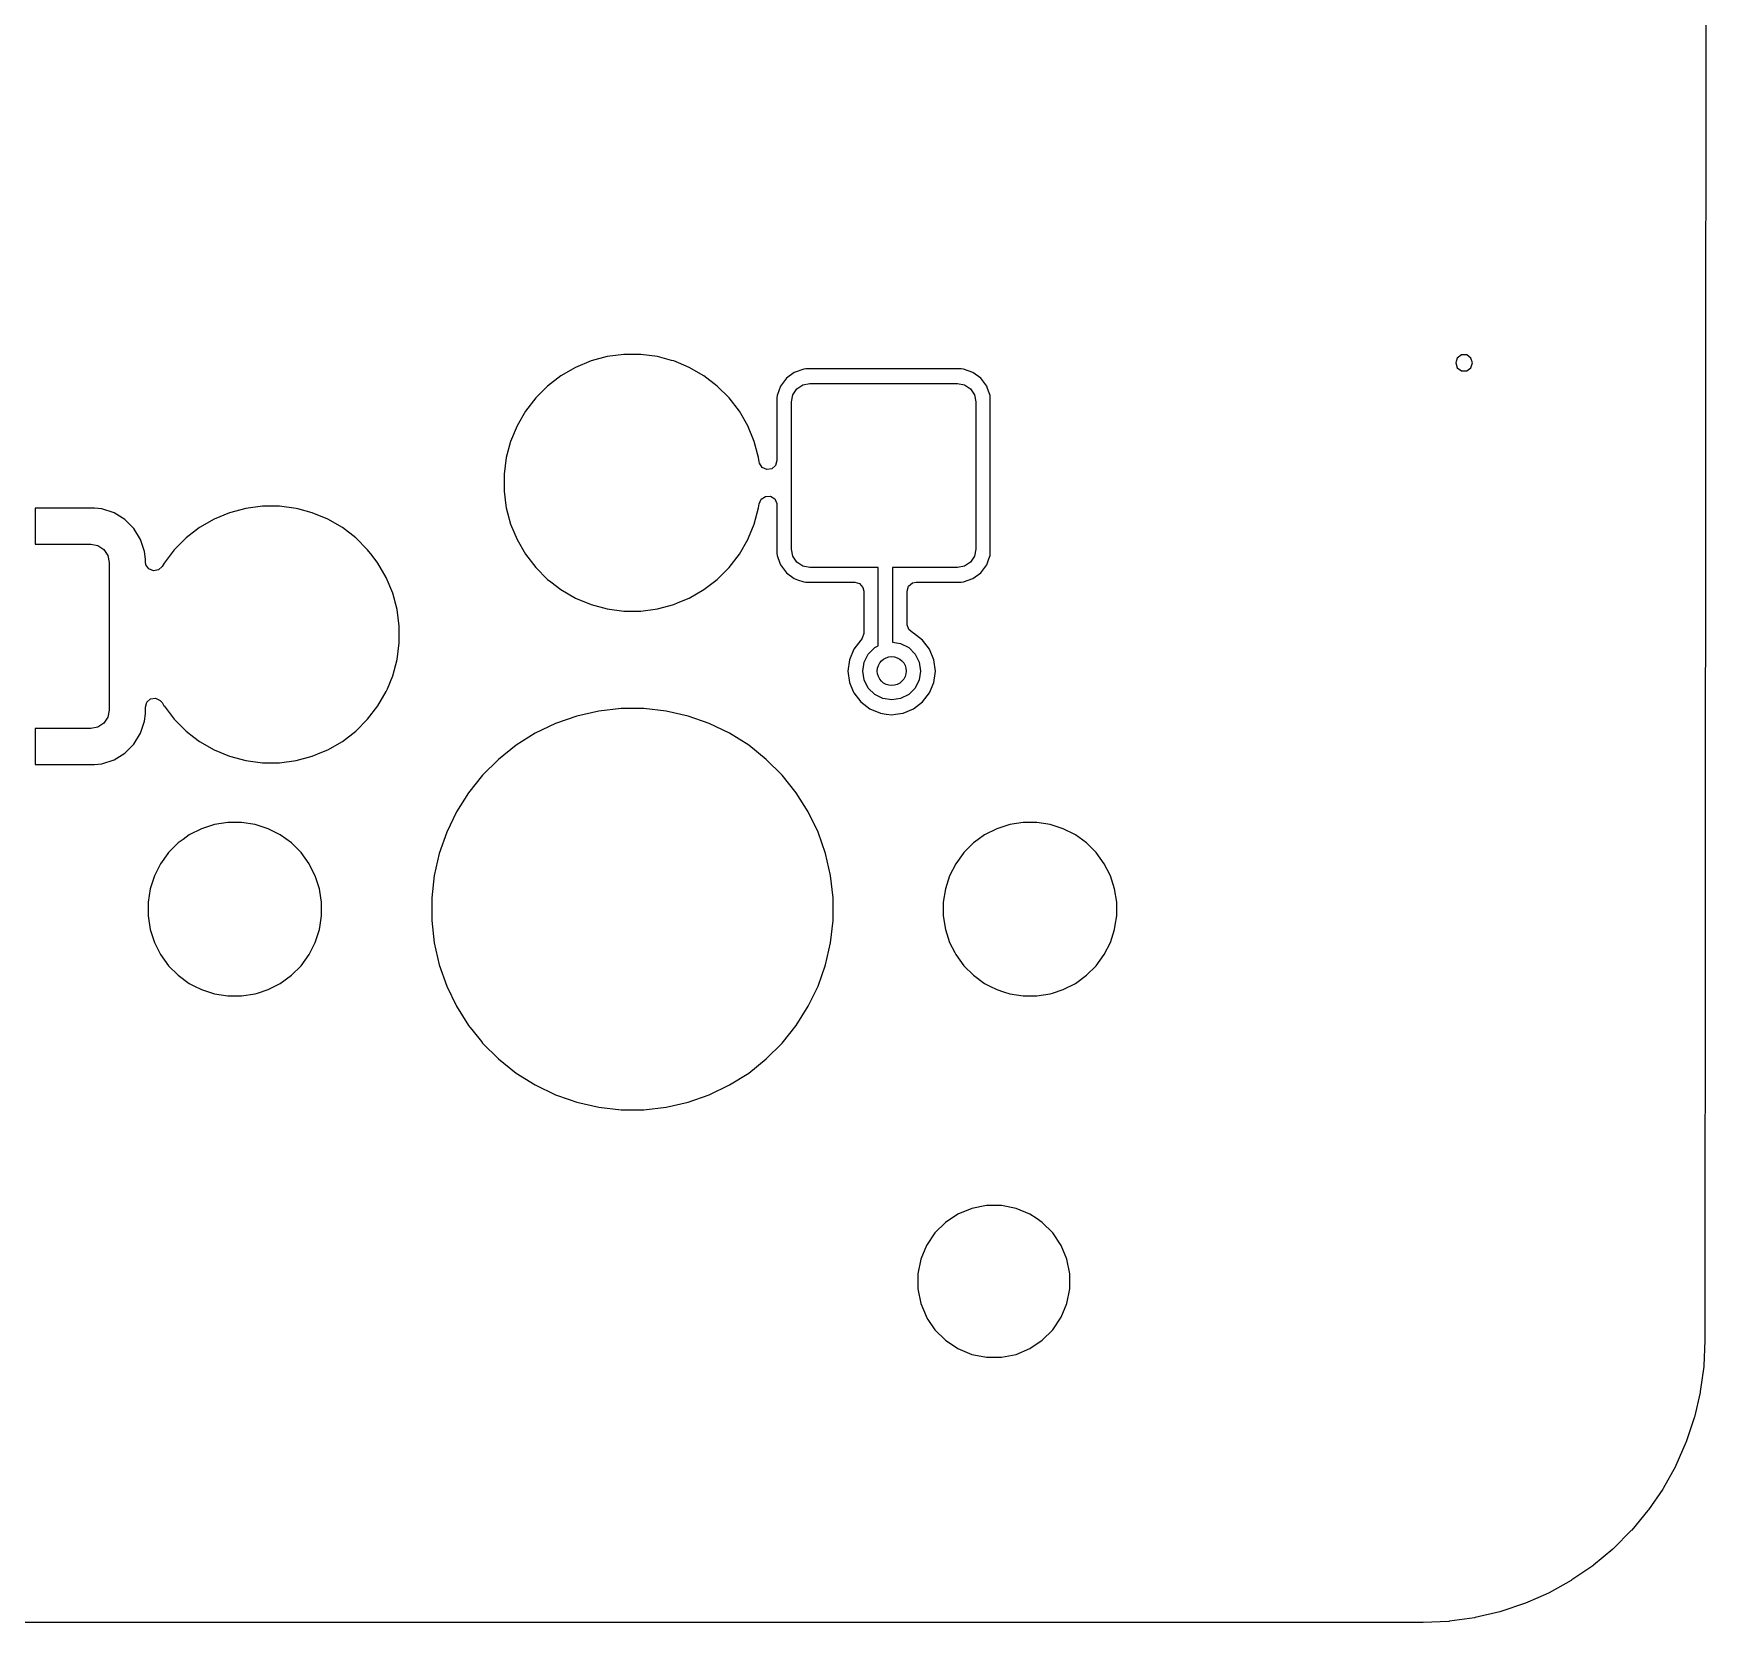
# Model space of a CAD drawing. Extents: x 51 to 261, y -150 to -32.
# Drawn here: x 237.43 to 260.59, y -150.33 to -128.34 of the extents above; entities that cross this region are included whole.
import ezdxf

# ---------------------------------------------------------------- set-up
doc = ezdxf.new("R2010")
doc.units = 0
doc.layers.add('BLACK', color=7, linetype='CONTINUOUS')

msp = doc.modelspace()

# ---------------------------------------------------------------- linework, layer by layer
at = {"layer": 'BLACK', "linetype": 'CONTINUOUS'}
for p, q in [((260.586387, -87.442624), (260.551094, -146.375319)), ((245.14244, -132.86977), (244.927427, -132.95883)), ((245.367265, -132.809528), (245.14244, -132.86977)), ((245.598005, -132.779151), (245.367265, -132.809528)), ((245.59801, -132.77915), (245.598005, -132.779151)), ((245.598016, -132.77915), (245.59801, -132.77915)), ((245.83076, -132.77915), (245.598016, -132.77915)), ((245.830765, -132.77915), (245.83076, -132.77915)), ((245.83077, -132.779151), (245.830765, -132.77915)), ((246.06151, -132.809528), (245.83077, -132.779151)), ((246.061513, -132.809528), (246.06151, -132.809528)), ((246.061514, -132.809529), (246.061513, -132.809528)), ((246.254217, -132.861164), (246.061514, -132.809529)), ((246.286335, -132.86977), (246.254217, -132.861164)), ((246.352519, -132.897184), (246.286335, -132.86977)), ((246.501348, -132.95883), (246.352519, -132.897184)), ((257.125047, -132.828892), (257.102858, -132.897184)), ((257.102858, -132.897184), (257.102858, -132.897185)), ((257.102858, -132.897185), (257.125047, -132.965477)), ((257.183141, -132.786685), (257.125047, -132.828892)), ((257.254949, -132.786685), (257.183141, -132.786685)), ((257.313042, -132.828892), (257.254949, -132.786685)), ((257.335232, -132.897185), (257.313042, -132.828892)), ((257.313042, -132.965478), (257.335232, -132.897185)), ((244.725847, -133.075214), (244.541208, -133.216892)), ((244.725863, -133.075203), (244.725847, -133.075214)), ((244.927411, -132.958838), (244.725863, -133.075203)), ((244.927427, -132.95883), (244.927411, -132.958838)), ((246.501364, -132.958838), (246.501348, -132.95883)), ((246.702912, -133.075203), (246.501364, -132.958838)), ((246.702915, -133.075205), (246.702912, -133.075203)), ((246.70292, -133.075208), (246.702915, -133.075205)), ((246.702926, -133.075212), (246.70292, -133.075208)), ((246.702928, -133.075214), (246.702926, -133.075212)), ((246.887567, -133.216892), (246.702928, -133.075214)), ((247.843663, -133.108925), (247.762124, -133.219406)), ((247.954144, -133.027386), (247.843663, -133.108925)), ((248.083746, -132.982035), (247.954144, -133.027386)), ((248.083748, -132.982035), (248.083746, -132.982035)), ((248.11452, -132.97915), (248.083748, -132.982035)), ((248.114524, -132.97915), (248.11452, -132.97915)), ((250.264252, -132.97915), (248.114524, -132.97915)), ((250.264256, -132.97915), (250.264252, -132.97915)), ((250.295028, -132.982035), (250.264256, -132.97915)), ((250.424631, -133.027386), (250.295028, -132.982035)), ((250.424633, -133.027387), (250.424631, -133.027386)), ((250.535113, -133.108925), (250.424633, -133.027387)), ((250.616651, -133.219405), (250.535113, -133.108925)), ((257.125047, -132.965477), (257.125048, -132.965478)), ((257.125048, -132.965478), (257.183141, -133.007685)), ((257.183141, -133.007685), (257.254948, -133.007685)), ((257.254948, -133.007685), (257.254949, -133.007685)), ((257.254949, -133.007685), (257.313042, -132.965478)), ((244.37663, -133.38147), (244.234952, -133.566109)), ((244.376636, -133.381463), (244.37663, -133.38147)), ((244.541201, -133.216898), (244.376636, -133.381463)), ((244.541208, -133.216892), (244.541201, -133.216898)), ((246.887574, -133.216898), (246.887567, -133.216892)), ((247.052139, -133.381463), (246.887574, -133.216898)), ((247.052144, -133.381469), (247.052139, -133.381463)), ((247.19383, -133.566118), (247.052144, -133.381469)), ((247.716773, -133.34901), (247.713888, -133.379782)), ((247.713888, -133.379782), (247.713888, -134.247852)), ((247.762124, -133.219406), (247.716773, -133.349008)), ((247.716773, -133.349008), (247.716773, -133.34901)), ((247.914388, -133.43465), (247.933799, -133.337066)), ((247.933799, -133.337066), (247.989076, -133.254338)), ((247.989076, -133.254338), (248.071804, -133.199061)), ((248.071804, -133.199061), (248.169388, -133.17965)), ((248.169388, -133.17965), (250.209388, -133.17965)), ((250.209388, -133.17965), (250.306972, -133.199061)), ((250.306972, -133.199061), (250.3897, -133.254338)), ((250.3897, -133.254338), (250.444977, -133.337066)), ((250.444977, -133.337066), (250.464388, -133.43465)), ((250.627988, -133.251806), (250.616651, -133.219405)), ((250.662002, -133.349008), (250.627988, -133.251806)), ((250.662002, -133.34901), (250.662002, -133.349008)), ((250.664888, -133.379782), (250.662002, -133.34901)), ((250.664888, -135.529517), (250.664888, -133.379782)), ((244.234941, -133.566125), (244.118576, -133.767673)), ((244.234952, -133.566109), (244.234941, -133.566125)), ((247.193834, -133.566125), (247.19383, -133.566118)), ((247.310199, -133.767673), (247.193834, -133.566125)), ((247.914388, -135.47465), (247.914388, -133.43465)), ((250.464388, -133.43465), (250.464388, -135.47465)), ((244.118568, -133.767689), (244.029508, -133.982702)), ((244.118576, -133.767673), (244.118568, -133.767689)), ((247.310207, -133.767689), (247.310199, -133.767673)), ((247.399267, -133.982702), (247.310207, -133.767689)), ((244.029508, -133.982702), (243.969266, -134.207527)), ((247.39927, -133.98271), (247.399267, -133.982702)), ((247.459509, -134.207524), (247.39927, -133.98271)), ((243.969266, -134.207527), (243.938889, -134.438267)), ((247.459509, -134.207527), (247.459509, -134.207524)), ((247.466949, -134.264037), (247.459509, -134.207527)), ((247.470911, -134.282787), (247.466949, -134.264037)), ((247.508685, -134.341565), (247.470911, -134.282787)), ((247.713888, -134.247852), (247.694203, -134.314891)), ((243.938889, -134.438267), (243.938888, -134.438284)), ((243.938888, -134.438284), (243.938888, -134.671015)), ((247.572241, -134.37059), (247.508685, -134.341565)), ((247.641399, -134.360646), (247.572241, -134.37059)), ((247.694203, -134.314891), (247.641399, -134.360646)), ((243.938888, -134.671015), (243.938889, -134.671032)), ((243.938889, -134.671032), (243.964925, -134.868801)), ((247.495215, -134.781365), (247.55354, -134.742894)), ((247.55354, -134.742894), (247.623404, -134.742063)), ((247.623404, -134.742063), (247.682628, -134.779135)), ((238.2724, -134.905165), (237.452082, -134.905165)), ((237.452082, -134.905165), (237.452082, -135.405165)), ((238.375797, -134.915729), (238.2724, -134.905165)), ((238.543328, -134.971243), (238.375797, -134.915729)), ((238.543333, -134.971245), (238.543328, -134.971243)), ((238.693549, -135.0639), (238.543333, -134.971245)), ((240.14244, -134.96977), (239.927427, -135.05883)), ((240.367265, -134.909528), (240.14244, -134.96977)), ((240.598005, -134.879151), (240.367265, -134.909528)), ((240.59801, -134.87915), (240.598005, -134.879151)), ((240.598016, -134.87915), (240.59801, -134.87915)), ((240.83076, -134.87915), (240.598016, -134.87915)), ((240.830765, -134.87915), (240.83076, -134.87915)), ((240.83077, -134.879151), (240.830765, -134.87915)), ((241.06151, -134.909528), (240.83077, -134.879151)), ((241.061513, -134.909528), (241.06151, -134.909528)), ((241.061514, -134.909529), (241.061513, -134.909528)), ((241.084652, -134.915729), (241.061514, -134.909529)), ((241.286335, -134.96977), (241.084652, -134.915729)), ((241.501348, -135.05883), (241.286335, -134.96977)), ((243.964925, -134.868801), (243.969267, -134.901776)), ((243.969267, -134.901776), (243.987485, -134.969768)), ((243.987485, -134.969768), (244.029508, -135.126597)), ((247.39927, -135.12659), (247.459509, -134.901776)), ((247.459509, -134.901776), (247.466949, -134.845261)), ((247.466949, -134.845261), (247.495215, -134.781365)), ((247.682628, -134.779135), (247.712407, -134.84234)), ((247.712407, -134.84234), (247.713888, -134.861447)), ((247.713888, -134.861447), (247.713888, -135.529517)), ((238.818346, -135.188697), (238.693549, -135.0639)), ((238.911001, -135.338913), (238.818346, -135.188697)), ((239.725847, -135.175214), (239.541208, -135.316892)), ((239.725863, -135.175203), (239.725847, -135.175214)), ((239.927411, -135.058838), (239.725863, -135.175203)), ((239.927427, -135.05883), (239.927411, -135.058838)), ((241.501364, -135.058838), (241.501348, -135.05883)), ((241.702912, -135.175203), (241.501364, -135.058838)), ((241.702915, -135.175205), (241.702912, -135.175203)), ((241.70292, -135.175208), (241.702915, -135.175205)), ((241.702926, -135.175212), (241.70292, -135.175208)), ((241.702928, -135.175214), (241.702926, -135.175212)), ((241.887567, -135.316892), (241.702928, -135.175214)), ((244.029508, -135.126597), (244.118568, -135.34161)), ((247.320445, -135.316894), (247.399267, -135.126597)), ((247.399266, -135.126597), (247.39927, -135.12659)), ((247.399267, -135.126597), (247.399266, -135.126597)), ((237.452082, -135.405165), (238.222082, -135.405165)), ((238.222082, -135.405165), (238.319666, -135.424576)), ((238.319666, -135.424576), (238.402394, -135.479853)), ((238.911003, -135.338918), (238.911001, -135.338913)), ((238.966517, -135.506449), (238.911003, -135.338918)), ((239.541201, -135.316898), (239.376636, -135.481463)), ((239.541208, -135.316892), (239.541201, -135.316898)), ((241.887574, -135.316898), (241.887567, -135.316892)), ((242.052139, -135.481463), (241.887574, -135.316898)), ((244.118568, -135.34161), (244.118576, -135.341626)), ((244.118576, -135.341626), (244.234941, -135.543174)), ((247.19383, -135.543182), (247.310203, -135.341619)), ((247.310203, -135.341619), (247.320445, -135.316894)), ((238.402394, -135.479853), (238.457671, -135.562581)), ((238.457671, -135.562581), (238.477082, -135.660165)), ((238.477082, -135.660165), (238.477082, -137.700165)), ((238.97708, -135.609846), (238.966517, -135.506449)), ((238.977081, -135.609861), (238.97708, -135.609846)), ((238.977081, -135.649978), (238.977081, -135.609861)), ((238.9839, -135.690533), (238.977081, -135.649978)), ((239.024428, -135.747448), (238.9839, -135.690533)), ((239.234938, -135.66613), (239.208467, -135.711979)), ((239.234952, -135.666109), (239.234938, -135.66613)), ((239.37663, -135.48147), (239.234952, -135.666109)), ((239.376636, -135.481463), (239.37663, -135.48147)), ((242.052145, -135.48147), (242.052139, -135.481463)), ((242.112625, -135.560289), (242.052145, -135.48147)), ((242.19383, -135.666118), (242.112625, -135.560289)), ((242.193834, -135.666125), (242.19383, -135.666118)), ((242.310199, -135.867673), (242.193834, -135.666125)), ((244.234941, -135.543174), (244.234952, -135.54319)), ((244.234952, -135.54319), (244.37663, -135.727829)), ((247.052144, -135.727831), (247.19383, -135.543182)), ((247.713888, -135.529517), (247.716773, -135.560289)), ((247.716773, -135.560289), (247.716773, -135.560291)), ((247.716773, -135.560291), (247.753809, -135.66613)), ((247.753809, -135.66613), (247.762125, -135.689895)), ((247.762125, -135.689895), (247.843663, -135.800375)), ((247.933799, -135.572234), (247.914388, -135.47465)), ((247.989076, -135.654962), (247.933799, -135.572234)), ((248.071804, -135.710239), (247.989076, -135.654962)), ((250.3897, -135.654962), (250.306972, -135.710239)), ((250.444977, -135.572234), (250.3897, -135.654962)), ((250.464388, -135.47465), (250.444977, -135.572234)), ((250.535113, -135.800375), (250.616651, -135.689895)), ((250.616651, -135.689895), (250.646095, -135.605748)), ((250.646095, -135.605748), (250.662002, -135.560291)), ((250.662002, -135.560289), (250.664888, -135.529517)), ((250.662002, -135.560291), (250.662002, -135.560289)), ((239.089293, -135.773416), (239.024428, -135.747448)), ((239.1579, -135.760194), (239.089293, -135.773416)), ((239.208467, -135.711979), (239.1579, -135.760194)), ((242.310207, -135.867689), (242.310199, -135.867673)), ((242.39836, -136.080512), (242.310207, -135.867689)), ((244.37663, -135.727829), (244.376636, -135.727836)), ((244.376636, -135.727836), (244.541201, -135.892401)), ((244.541201, -135.892401), (244.541208, -135.892407)), ((244.541208, -135.892407), (244.586635, -135.927264)), ((244.586635, -135.927264), (244.725856, -136.034092)), ((246.70292, -136.034092), (246.887569, -135.892406)), ((246.887569, -135.892406), (247.052144, -135.727831)), ((247.843663, -135.800375), (247.954143, -135.881913)), ((247.954143, -135.881913), (247.997345, -135.89703)), ((247.997345, -135.89703), (248.083747, -135.927264)), ((248.169388, -135.72965), (248.071804, -135.710239)), ((248.083747, -135.927264), (248.11452, -135.93015)), ((248.11452, -135.93015), (248.114524, -135.93015)), ((248.114524, -135.93015), (248.789888, -135.93015)), ((249.114388, -135.72965), (248.169388, -135.72965)), ((248.789888, -135.93015), (248.856927, -135.949835)), ((249.114388, -136.811679), (249.114388, -135.72965)), ((250.209388, -135.72965), (249.314388, -135.72965)), ((249.314388, -135.72965), (249.314388, -136.76212)), ((249.587377, -135.941356), (249.638888, -135.93015)), ((249.638888, -135.93015), (250.264256, -135.93015)), ((250.306972, -135.710239), (250.209388, -135.72965)), ((250.264256, -135.93015), (250.295027, -135.927264)), ((250.295027, -135.927264), (250.295029, -135.927264)), ((250.295029, -135.927264), (250.35983, -135.904588)), ((250.35983, -135.904588), (250.424633, -135.881913)), ((250.424633, -135.881913), (250.535113, -135.800375)), ((242.39927, -136.08271), (242.39836, -136.080512)), ((242.459509, -136.307524), (242.39927, -136.08271)), ((244.725856, -136.034092), (244.725863, -136.034096)), ((244.725863, -136.034096), (244.927411, -136.150461)), ((244.927411, -136.150461), (244.927427, -136.150469)), ((244.927427, -136.150469), (245.14244, -136.239529)), ((246.349091, -136.213535), (246.501348, -136.150469)), ((246.501348, -136.150469), (246.501351, -136.150467)), ((246.501351, -136.150467), (246.501357, -136.150465)), ((246.501357, -136.150465), (246.70292, -136.034092)), ((248.856927, -135.949835), (248.902682, -136.002639)), ((248.902682, -136.002639), (248.913888, -136.05415)), ((248.913888, -136.05415), (248.913888, -136.639186)), ((249.514888, -136.05415), (249.534573, -135.987111)), ((249.514888, -136.515763), (249.514888, -136.05415)), ((249.534573, -135.987111), (249.587377, -135.941356)), ((242.489888, -136.538278), (242.459509, -136.307524)), ((245.14244, -136.239529), (245.142442, -136.239529)), ((245.142442, -136.239529), (245.142448, -136.239532)), ((245.142448, -136.239532), (245.367262, -136.299771)), ((245.367262, -136.299771), (245.598016, -136.33015)), ((245.598016, -136.33015), (245.598023, -136.33015)), ((245.598023, -136.33015), (245.830753, -136.33015)), ((245.830753, -136.33015), (245.83076, -136.33015)), ((245.83076, -136.33015), (246.061514, -136.299771)), ((246.061514, -136.299771), (246.286328, -136.239532)), ((246.286328, -136.239532), (246.349091, -136.213535)), ((242.489888, -136.771022), (242.489888, -136.538278)), ((249.514967, -136.520184), (249.514888, -136.515763)), ((249.537029, -136.586479), (249.514967, -136.520184)), ((249.591431, -136.630322), (249.537029, -136.586479)), ((242.459509, -137.001776), (242.489888, -136.771022)), ((248.776463, -136.85716), (248.715956, -137.003237)), ((248.872722, -136.731713), (248.776463, -136.85716)), ((248.877569, -136.726867), (248.872722, -136.731713)), ((248.894203, -136.706225), (248.877569, -136.726867)), ((248.913888, -136.639186), (248.894203, -136.706225)), ((248.977393, -136.924886), (249.065886, -136.836393)), ((249.065886, -136.836393), (249.114388, -136.811679)), ((249.314388, -136.76212), (249.424607, -136.779577)), ((249.424607, -136.779577), (249.536114, -136.836393)), ((249.536114, -136.836393), (249.624607, -136.924886)), ((249.603834, -136.63546), (249.591431, -136.630322)), ((249.603841, -136.635464), (249.603834, -136.63546)), ((249.72928, -136.731716), (249.603841, -136.635464)), ((249.72928, -136.731717), (249.72928, -136.731716)), ((249.729282, -136.731718), (249.72928, -136.731717)), ((249.825536, -136.857159), (249.729282, -136.731718)), ((249.886044, -137.003238), (249.825536, -136.857159)), ((242.39927, -137.22659), (242.459509, -137.001776)), ((248.715955, -137.003239), (248.695318, -137.159998)), ((248.715956, -137.003237), (248.715955, -137.003239)), ((248.901, -137.16), (248.920577, -137.036393)), ((248.920577, -137.036393), (248.977393, -136.924886)), ((249.624607, -136.924886), (249.681423, -137.036393)), ((249.681423, -137.036393), (249.701, -137.16)), ((249.886044, -137.003239), (249.886044, -137.003238)), ((249.906682, -137.159998), (249.886044, -137.003239)), ((242.32529, -137.405197), (242.399267, -137.226597)), ((242.399266, -137.226597), (242.39927, -137.22659)), ((242.399267, -137.226597), (242.399266, -137.226597)), ((248.695318, -137.159998), (248.695318, -137.160001)), ((248.695318, -137.160001), (248.715955, -137.31676)), ((248.715955, -137.31676), (248.715956, -137.316762)), ((248.715956, -137.316762), (248.769155, -137.445197)), ((248.920577, -137.283607), (248.901, -137.16)), ((248.977393, -137.395114), (248.920577, -137.283607)), ((249.681423, -137.283607), (249.624607, -137.395114)), ((249.701, -137.16), (249.681423, -137.283607)), ((249.825536, -137.462841), (249.886044, -137.316762)), ((249.886044, -137.316762), (249.902339, -137.19299)), ((249.902339, -137.19299), (249.906682, -137.160001)), ((249.906682, -137.160001), (249.906682, -137.159998)), ((238.996765, -137.592284), (239.049568, -137.546528)), ((239.049568, -137.546528), (239.118727, -137.536584)), ((239.118727, -137.536584), (239.182283, -137.565608)), ((242.19383, -137.643182), (242.310203, -137.441619)), ((242.310203, -137.441619), (242.32529, -137.405197)), ((248.769155, -137.445197), (248.776464, -137.462841)), ((248.776464, -137.462841), (248.872718, -137.588282)), ((249.065886, -137.483607), (248.977393, -137.395114)), ((249.177393, -137.540423), (249.065886, -137.483607)), ((249.301, -137.56), (249.177393, -137.540423)), ((249.424607, -137.540423), (249.301, -137.56)), ((249.536114, -137.483607), (249.424607, -137.540423)), ((249.624607, -137.395114), (249.536114, -137.483607)), ((249.729282, -137.588282), (249.825536, -137.462841)), ((238.477082, -137.700165), (238.457671, -137.797749)), ((238.966517, -137.85388), (238.977081, -137.750483)), ((238.977081, -137.659323), (238.996765, -137.592284)), ((238.977081, -137.750483), (238.977081, -137.659323)), ((239.182283, -137.565608), (239.208467, -137.597321)), ((239.208467, -137.597321), (239.233204, -137.640165)), ((239.233204, -137.640165), (239.234946, -137.643182)), ((239.234946, -137.643182), (239.234951, -137.643188)), ((239.234951, -137.643188), (239.234952, -137.64319)), ((239.234952, -137.64319), (239.37663, -137.827829)), ((242.052144, -137.827831), (242.19383, -137.643182)), ((244.944808, -137.783425), (244.650573, -137.886383)), ((244.94482, -137.783421), (244.944808, -137.783425)), ((245.248738, -137.714054), (244.94482, -137.783421)), ((245.248754, -137.714052), (245.248738, -137.714054)), ((245.558515, -137.67915), (245.248754, -137.714052)), ((245.558519, -137.67915), (245.558515, -137.67915)), ((245.870257, -137.67915), (245.558519, -137.67915)), ((245.870261, -137.67915), (245.870257, -137.67915)), ((246.180021, -137.714052), (245.870261, -137.67915)), ((246.180037, -137.714054), (246.180021, -137.714052)), ((246.483955, -137.783421), (246.180037, -137.714054)), ((246.483967, -137.783425), (246.483955, -137.783421)), ((246.778202, -137.886383), (246.483967, -137.783425)), ((248.872718, -137.588282), (248.998159, -137.684536)), ((248.998159, -137.684536), (249.144238, -137.745044)), ((249.144238, -137.745044), (249.222619, -137.755363)), ((249.222619, -137.755363), (249.300999, -137.765682)), ((249.300999, -137.765682), (249.301, -137.765682)), ((249.301, -137.765682), (249.301001, -137.765682)), ((249.301001, -137.765682), (249.353254, -137.758802)), ((249.353254, -137.758802), (249.457762, -137.745044)), ((249.457762, -137.745044), (249.603841, -137.684536)), ((249.603841, -137.684536), (249.729282, -137.588282)), ((238.222082, -137.955165), (237.452082, -137.955165)), ((237.452082, -137.955165), (237.452082, -138.455164)), ((238.319666, -137.935754), (238.222082, -137.955165)), ((238.402394, -137.880477), (238.319666, -137.935754)), ((238.457671, -137.797749), (238.402394, -137.880477)), ((238.911003, -138.021411), (238.966517, -137.85388)), ((239.37663, -137.827829), (239.376636, -137.827836)), ((239.376636, -137.827836), (239.541201, -137.992401)), ((239.541201, -137.992401), (239.541208, -137.992407)), ((239.541208, -137.992407), (239.647155, -138.073703)), ((241.70292, -138.134092), (241.887569, -137.992406)), ((241.887569, -137.992406), (242.052144, -137.827831)), ((244.650573, -137.886383), (244.369713, -138.021638)), ((247.059062, -138.021638), (246.778202, -137.886383)), ((238.693549, -138.296429), (238.818346, -138.171632)), ((238.818346, -138.171632), (238.911001, -138.021416)), ((238.911001, -138.021416), (238.911003, -138.021411)), ((239.647155, -138.073703), (239.725856, -138.134092)), ((239.725856, -138.134092), (239.725863, -138.134096)), ((239.725863, -138.134096), (239.927411, -138.250461)), ((241.501357, -138.250465), (241.70292, -138.134092)), ((244.105756, -138.187493), (243.862029, -138.381858)), ((244.369713, -138.021638), (244.105756, -138.187493)), ((247.059065, -138.02164), (247.059062, -138.021638)), ((247.323021, -138.187494), (247.059065, -138.02164)), ((247.566747, -138.381859), (247.323021, -138.187494)), ((237.452082, -138.455164), (238.272386, -138.455164)), ((238.272386, -138.455164), (238.2724, -138.455163)), ((238.2724, -138.455163), (238.375797, -138.4446)), ((238.375797, -138.4446), (238.543328, -138.389086)), ((238.543328, -138.389086), (238.543333, -138.389084)), ((238.543333, -138.389084), (238.693549, -138.296429)), ((239.927411, -138.250461), (239.927427, -138.250469)), ((239.927427, -138.250469), (240.14244, -138.339529)), ((240.14244, -138.339529), (240.142442, -138.339529)), ((240.142442, -138.339529), (240.142448, -138.339532)), ((240.142448, -138.339532), (240.367262, -138.399771)), ((240.367262, -138.399771), (240.598016, -138.43015)), ((240.598016, -138.43015), (240.598023, -138.43015)), ((240.598023, -138.43015), (240.830753, -138.43015)), ((240.830753, -138.43015), (240.83076, -138.43015)), ((240.83076, -138.43015), (241.061514, -138.399771)), ((241.061514, -138.399771), (241.286328, -138.339532)), ((241.286328, -138.339532), (241.419396, -138.284414)), ((241.419396, -138.284414), (241.501348, -138.250469)), ((241.501348, -138.250469), (241.501351, -138.250467)), ((241.501351, -138.250467), (241.501357, -138.250465)), ((243.862029, -138.381858), (243.641596, -138.602291)), ((247.787179, -138.602291), (247.566747, -138.381859)), ((243.641596, -138.602291), (243.447231, -138.846018)), ((247.981544, -138.846017), (247.787179, -138.602291)), ((243.447231, -138.846018), (243.281376, -139.109975)), ((248.147398, -139.109973), (247.981544, -138.846017)), ((243.281376, -139.109975), (243.146121, -139.390835)), ((248.282656, -139.390839), (248.147398, -139.109973)), ((239.753551, -139.342104), (239.585188, -139.42789)), ((239.933269, -139.283709), (239.753551, -139.342104)), ((240.119902, -139.25415), (239.933269, -139.283709)), ((240.119907, -139.25415), (240.119902, -139.25415)), ((240.308869, -139.25415), (240.119907, -139.25415)), ((240.308874, -139.25415), (240.308869, -139.25415)), ((240.495506, -139.283709), (240.308874, -139.25415)), ((240.675224, -139.342104), (240.495506, -139.283709)), ((240.843587, -139.42789), (240.675224, -139.342104)), ((243.146121, -139.390835), (243.043163, -139.68507)), ((248.385616, -139.685082), (248.282656, -139.390839)), ((250.753551, -139.342104), (250.585188, -139.42789)), ((250.933269, -139.283709), (250.753551, -139.342104)), ((251.119902, -139.25415), (250.933269, -139.283709)), ((251.119907, -139.25415), (251.119902, -139.25415)), ((251.308869, -139.25415), (251.119907, -139.25415)), ((251.308874, -139.25415), (251.308869, -139.25415)), ((251.495506, -139.283709), (251.308874, -139.25415)), ((251.675224, -139.342104), (251.495506, -139.283709)), ((251.843587, -139.42789), (251.675224, -139.342104)), ((239.432312, -139.538962), (239.2987, -139.672574)), ((239.432313, -139.538962), (239.432312, -139.538962)), ((239.432315, -139.53896), (239.432313, -139.538962)), ((239.497967, -139.49126), (239.432315, -139.53896)), ((239.585188, -139.42789), (239.497967, -139.49126)), ((240.996461, -139.53896), (240.843587, -139.42789)), ((241.130078, -139.672577), (240.996461, -139.53896)), ((250.432312, -139.538962), (250.2987, -139.672574)), ((250.432313, -139.538962), (250.432312, -139.538962)), ((250.432315, -139.53896), (250.432313, -139.538962)), ((250.497967, -139.49126), (250.432315, -139.53896)), ((250.585188, -139.42789), (250.497967, -139.49126)), ((251.996461, -139.53896), (251.843587, -139.42789)), ((252.130078, -139.672577), (251.996461, -139.53896)), ((239.187628, -139.82545), (239.101842, -139.993813)), ((239.289613, -139.685082), (239.187628, -139.82545)), ((239.298698, -139.672577), (239.289613, -139.685082)), ((239.2987, -139.672575), (239.298698, -139.672577)), ((239.2987, -139.672574), (239.2987, -139.672575)), ((241.241148, -139.825451), (241.130078, -139.672577)), ((241.281678, -139.904997), (241.241148, -139.825451)), ((243.043159, -139.685082), (242.973792, -139.989)), ((243.043163, -139.68507), (243.043159, -139.685082)), ((248.454984, -139.989004), (248.385616, -139.685082)), ((250.187628, -139.82545), (250.101842, -139.993813)), ((250.289613, -139.685082), (250.187628, -139.82545)), ((250.298698, -139.672577), (250.289613, -139.685082)), ((250.2987, -139.672575), (250.298698, -139.672577)), ((250.2987, -139.672574), (250.2987, -139.672575)), ((252.241148, -139.825451), (252.130078, -139.672577)), ((252.281678, -139.904997), (252.241148, -139.825451)), ((239.101842, -139.993813), (239.043447, -140.173531)), ((241.326933, -139.993813), (241.281678, -139.904997)), ((241.385328, -140.173531), (241.326933, -139.993813)), ((242.97379, -139.989016), (242.938888, -140.298776)), ((242.973792, -139.989), (242.97379, -139.989016)), ((248.489888, -140.298781), (248.454984, -139.989004)), ((250.101842, -139.993813), (250.043447, -140.173531)), ((252.326933, -139.993813), (252.281678, -139.904997)), ((252.385328, -140.173531), (252.326933, -139.993813)), ((239.043447, -140.173531), (239.013888, -140.360163)), ((241.405165, -140.298776), (241.385328, -140.173531)), ((241.414888, -140.360163), (241.405165, -140.298776)), ((242.938888, -140.298776), (242.938888, -140.610523)), ((248.489888, -140.360163), (248.489888, -140.298781)), ((250.043447, -140.173531), (250.013888, -140.360163)), ((252.414888, -140.360163), (252.385328, -140.173531)), ((239.013888, -140.360163), (239.013888, -140.549136)), ((239.013888, -140.549136), (239.043447, -140.735768)), ((241.394461, -140.678106), (241.414888, -140.549136)), ((241.414888, -140.549136), (241.414888, -140.360163)), ((248.489888, -140.610519), (248.489888, -140.360163)), ((250.013888, -140.360163), (250.013888, -140.549136)), ((250.013888, -140.549136), (250.043447, -140.735768)), ((252.394461, -140.678106), (252.414888, -140.549136)), ((252.414888, -140.549136), (252.414888, -140.360163)), ((239.043447, -140.735768), (239.101842, -140.915486)), ((241.326935, -140.915482), (241.385328, -140.735768)), ((241.385328, -140.735768), (241.394461, -140.678106)), ((242.938888, -140.610523), (242.97379, -140.920283)), ((248.454984, -140.920296), (248.489888, -140.610519)), ((250.043447, -140.735768), (250.101842, -140.915486)), ((252.326935, -140.915482), (252.385328, -140.735768)), ((252.385328, -140.735768), (252.394461, -140.678106)), ((239.101842, -140.915486), (239.172899, -141.054941)), ((241.241148, -141.083849), (241.326935, -140.915482)), ((242.97379, -140.920283), (242.973792, -140.920299)), ((242.973792, -140.920299), (243.043159, -141.224217)), ((248.385616, -141.224218), (248.454984, -140.920296)), ((250.101842, -140.915486), (250.172899, -141.054941)), ((252.241148, -141.083849), (252.326935, -140.915482)), ((239.172899, -141.054941), (239.187628, -141.083849)), ((239.187628, -141.083849), (239.298698, -141.236723)), ((239.298698, -141.236723), (239.432315, -141.37034)), ((240.996461, -141.37034), (241.130078, -141.236723)), ((241.130078, -141.236723), (241.241148, -141.083849)), ((243.043159, -141.224217), (243.043163, -141.224229)), ((243.043163, -141.224229), (243.146121, -141.518464)), ((248.282656, -141.518461), (248.385616, -141.224218)), ((250.172899, -141.054941), (250.187628, -141.083849)), ((250.187628, -141.083849), (250.298698, -141.236723)), ((250.298698, -141.236723), (250.432315, -141.37034)), ((251.996461, -141.37034), (252.130078, -141.236723)), ((252.130078, -141.236723), (252.241148, -141.083849)), ((239.432315, -141.37034), (239.585189, -141.48141)), ((239.585189, -141.48141), (239.657906, -141.518461)), ((240.67522, -141.567197), (240.843587, -141.48141)), ((240.843587, -141.48141), (240.996461, -141.37034)), ((250.432315, -141.37034), (250.585189, -141.48141)), ((250.585189, -141.48141), (250.657906, -141.518461)), ((251.67522, -141.567197), (251.843587, -141.48141)), ((251.843587, -141.48141), (251.996461, -141.37034)), ((239.657906, -141.518461), (239.753551, -141.567195)), ((239.753551, -141.567195), (239.753553, -141.567195)), ((239.753553, -141.567195), (239.753556, -141.567197)), ((239.753556, -141.567197), (239.849885, -141.598496)), ((239.849885, -141.598496), (239.933269, -141.62559)), ((239.933269, -141.62559), (240.119902, -141.65515)), ((240.119902, -141.65515), (240.119907, -141.65515)), ((240.119907, -141.65515), (240.308874, -141.65515)), ((240.308874, -141.65515), (240.495506, -141.62559)), ((240.495506, -141.62559), (240.527658, -141.615143)), ((240.527658, -141.615143), (240.67522, -141.567197)), ((243.146121, -141.518464), (243.281376, -141.799324)), ((248.147398, -141.799327), (248.282656, -141.518461)), ((250.657906, -141.518461), (250.753551, -141.567195)), ((250.753551, -141.567195), (250.753553, -141.567195)), ((250.753553, -141.567195), (250.753556, -141.567197)), ((250.753556, -141.567197), (250.849885, -141.598496)), ((250.849885, -141.598496), (250.933269, -141.62559)), ((250.933269, -141.62559), (251.119902, -141.65515)), ((251.119902, -141.65515), (251.119907, -141.65515)), ((251.119907, -141.65515), (251.308874, -141.65515)), ((251.308874, -141.65515), (251.495506, -141.62559)), ((251.495506, -141.62559), (251.527658, -141.615143)), ((251.527658, -141.615143), (251.67522, -141.567197)), ((243.281376, -141.799324), (243.281378, -141.799327)), ((243.281378, -141.799327), (243.447232, -142.063283)), ((247.981544, -142.063283), (248.147398, -141.799327)), ((243.447232, -142.063283), (243.511263, -142.143575)), ((243.511263, -142.143575), (243.624749, -142.285883)), ((247.787179, -142.307009), (247.981544, -142.063283)), ((243.624749, -142.285883), (243.641597, -142.307009)), ((243.641597, -142.307009), (243.862029, -142.527441)), ((247.566747, -142.527441), (247.787179, -142.307009)), ((243.862029, -142.527441), (244.105755, -142.721806)), ((247.323021, -142.721806), (247.566747, -142.527441)), ((244.105755, -142.721806), (244.369711, -142.88766)), ((247.059065, -142.88766), (247.323021, -142.721806)), ((244.369711, -142.88766), (244.650577, -143.022918)), ((244.650577, -143.022918), (244.838626, -143.088719)), ((244.838626, -143.088719), (244.944808, -143.125874)), ((246.483956, -143.125878), (246.778199, -143.022918)), ((246.778199, -143.022918), (247.059065, -142.88766)), ((244.944808, -143.125874), (244.94482, -143.125878)), ((244.94482, -143.125878), (245.248742, -143.195246)), ((245.248742, -143.195246), (245.558514, -143.230149)), ((245.558514, -143.230149), (245.558515, -143.23015)), ((245.558515, -143.23015), (245.558519, -143.23015)), ((245.558519, -143.23015), (245.870261, -143.23015)), ((245.870261, -143.230149), (246.180034, -143.195246)), ((245.870261, -143.23015), (245.870261, -143.230149)), ((246.180034, -143.195246), (246.483956, -143.125878)), ((250.216791, -144.673708), (250.04473, -144.788674)), ((250.407967, -144.59452), (250.216791, -144.673708)), ((250.407975, -144.594518), (250.407967, -144.59452)), ((250.610918, -144.55415), (250.407975, -144.594518)), ((250.610923, -144.55415), (250.610918, -144.55415)), ((250.817853, -144.55415), (250.610923, -144.55415)), ((250.817857, -144.55415), (250.817853, -144.55415)), ((251.0208, -144.594518), (250.817857, -144.55415)), ((251.020808, -144.59452), (251.0208, -144.594518)), ((251.211986, -144.673709), (251.020808, -144.59452)), ((251.298014, -144.731191), (251.211986, -144.673709)), ((249.898412, -144.934992), (249.783446, -145.107053)), ((250.04473, -144.788674), (249.898412, -144.934992)), ((251.384045, -144.788674), (251.298014, -144.731191)), ((251.530363, -144.934992), (251.384045, -144.788674)), ((251.530365, -144.934995), (251.530363, -144.934992)), ((251.645329, -145.107052), (251.530365, -144.934995)), ((249.783446, -145.107053), (249.704258, -145.298229)), ((251.724518, -145.29823), (251.645329, -145.107052)), ((249.704256, -145.298237), (249.663888, -145.50118)), ((249.704258, -145.298229), (249.704256, -145.298237)), ((251.764888, -145.501185), (251.724518, -145.29823)), ((249.663888, -145.50118), (249.663888, -145.708119)), ((251.764888, -145.708115), (251.764888, -145.501185)), ((249.663888, -145.708119), (249.704256, -145.911062)), ((251.724518, -145.91107), (251.764888, -145.708115)), ((249.704256, -145.911062), (249.704258, -145.91107)), ((249.704258, -145.91107), (249.777468, -146.087815)), ((249.777468, -146.087815), (249.783447, -146.102248)), ((249.783447, -146.102248), (249.802818, -146.131239)), ((251.530365, -146.274305), (251.645329, -146.102248)), ((251.645329, -146.102248), (251.724518, -145.91107)), ((249.802818, -146.131239), (249.898412, -146.274307)), ((249.898412, -146.274307), (250.04473, -146.420625)), ((251.384043, -146.420627), (251.530365, -146.274305)), ((250.04473, -146.420625), (250.044733, -146.420627)), ((250.044733, -146.420627), (250.21679, -146.535591)), ((250.21679, -146.535591), (250.407968, -146.61478)), ((251.020808, -146.61478), (251.211986, -146.535591)), ((251.211986, -146.535591), (251.384043, -146.420627)), ((260.550941, -146.421402), (260.535309, -146.773078)), ((260.551063, -146.415674), (260.550941, -146.421402)), ((260.551094, -146.375319), (260.550992, -146.376106)), ((260.550992, -146.376106), (260.551063, -146.415674)), ((250.407968, -146.61478), (250.587244, -146.65044)), ((250.587244, -146.65044), (250.610918, -146.655149)), ((250.610918, -146.655149), (250.610922, -146.65515)), ((250.610922, -146.65515), (250.610923, -146.65515)), ((250.610923, -146.65515), (250.817854, -146.65515)), ((250.817854, -146.65515), (250.817855, -146.655149)), ((250.817855, -146.655149), (251.020808, -146.61478)), ((260.53427, -146.784498), (260.486617, -147.130343)), ((260.535309, -146.773078), (260.53427, -146.784498)), ((260.484529, -147.141618), (260.405124, -147.481611)), ((260.486617, -147.130343), (260.484529, -147.141618)), ((260.402002, -147.492644), (260.291538, -147.823829)), ((260.405124, -147.481611), (260.402002, -147.492644)), ((260.287411, -147.834528), (260.146821, -148.154103)), ((260.291538, -147.823829), (260.287411, -147.834528)), ((260.141723, -148.164374), (259.972218, -148.469587)), ((260.146821, -148.154103), (260.141723, -148.164374)), ((259.966193, -148.479343), (259.769212, -148.767603)), ((259.972218, -148.469587), (259.966193, -148.479343)), ((259.762312, -148.776761), (259.539554, -149.045584)), ((259.769212, -148.767603), (259.762312, -148.776761)), ((259.531837, -149.054066), (259.285198, -149.301161)), ((259.539554, -149.045584), (259.531837, -149.054066)), ((259.276731, -149.308894), (259.008312, -149.532157)), ((259.285198, -149.301161), (259.276731, -149.308894)), ((258.999167, -149.539074), (258.711275, -149.736587)), ((259.008312, -149.532157), (258.999167, -149.539074)), ((258.70153, -149.74263), (258.396625, -149.912703)), ((258.711275, -149.736587), (258.70153, -149.74263)), ((258.237305, -149.983724), (258.067055, -150.058998)), ((258.38637, -149.917816), (258.237305, -149.983724)), ((258.396625, -149.912703), (258.38637, -149.917816)), ((257.363252, -150.259504), (257.017472, -150.307801)), ((257.374523, -150.257394), (257.363252, -150.259504)), ((257.714354, -150.177365), (257.374523, -150.257394)), ((257.725382, -150.174223), (257.714354, -150.177365)), ((258.056364, -150.063144), (257.725382, -150.174223)), ((258.067055, -150.058998), (258.056364, -150.063144)), ((256.648815, -150.32527), (236.843599, -150.32527)), ((256.654551, -150.325137), (256.648815, -150.32527)), ((257.006055, -150.30886), (256.654551, -150.325137)), ((257.017472, -150.307801), (257.006055, -150.30886))]:
    msp.add_line(p, q, dxfattribs=at)
at = {"layer": 'BLACK'}
msp.add_circle((249.301, -137.16), 0.2, dxfattribs=at)

doc.saveas('drawing.dxf')
